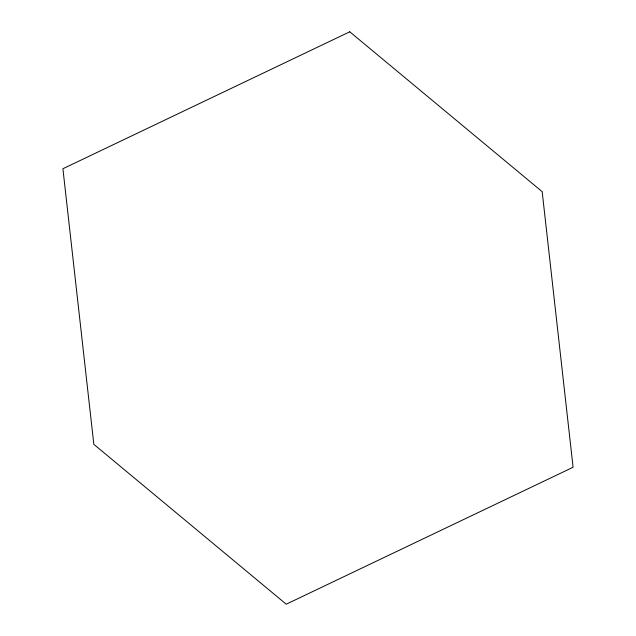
<?xml version="1.0" encoding="UTF-8"?>
<svg xmlns="http://www.w3.org/2000/svg" width="636" height="636" viewBox="0 0 636 636"><rect width="100%" height="100%" fill="white"/><g stroke="black" fill="none" stroke-linecap="round" stroke-linejoin="round"><path stroke-width="0.95" d="M349.76 31.8L62.908 168.739L93.826 444.333L286.24 604.2L573.092 467.261L542.174 191.667L349.76 31.8"/></g></svg>
